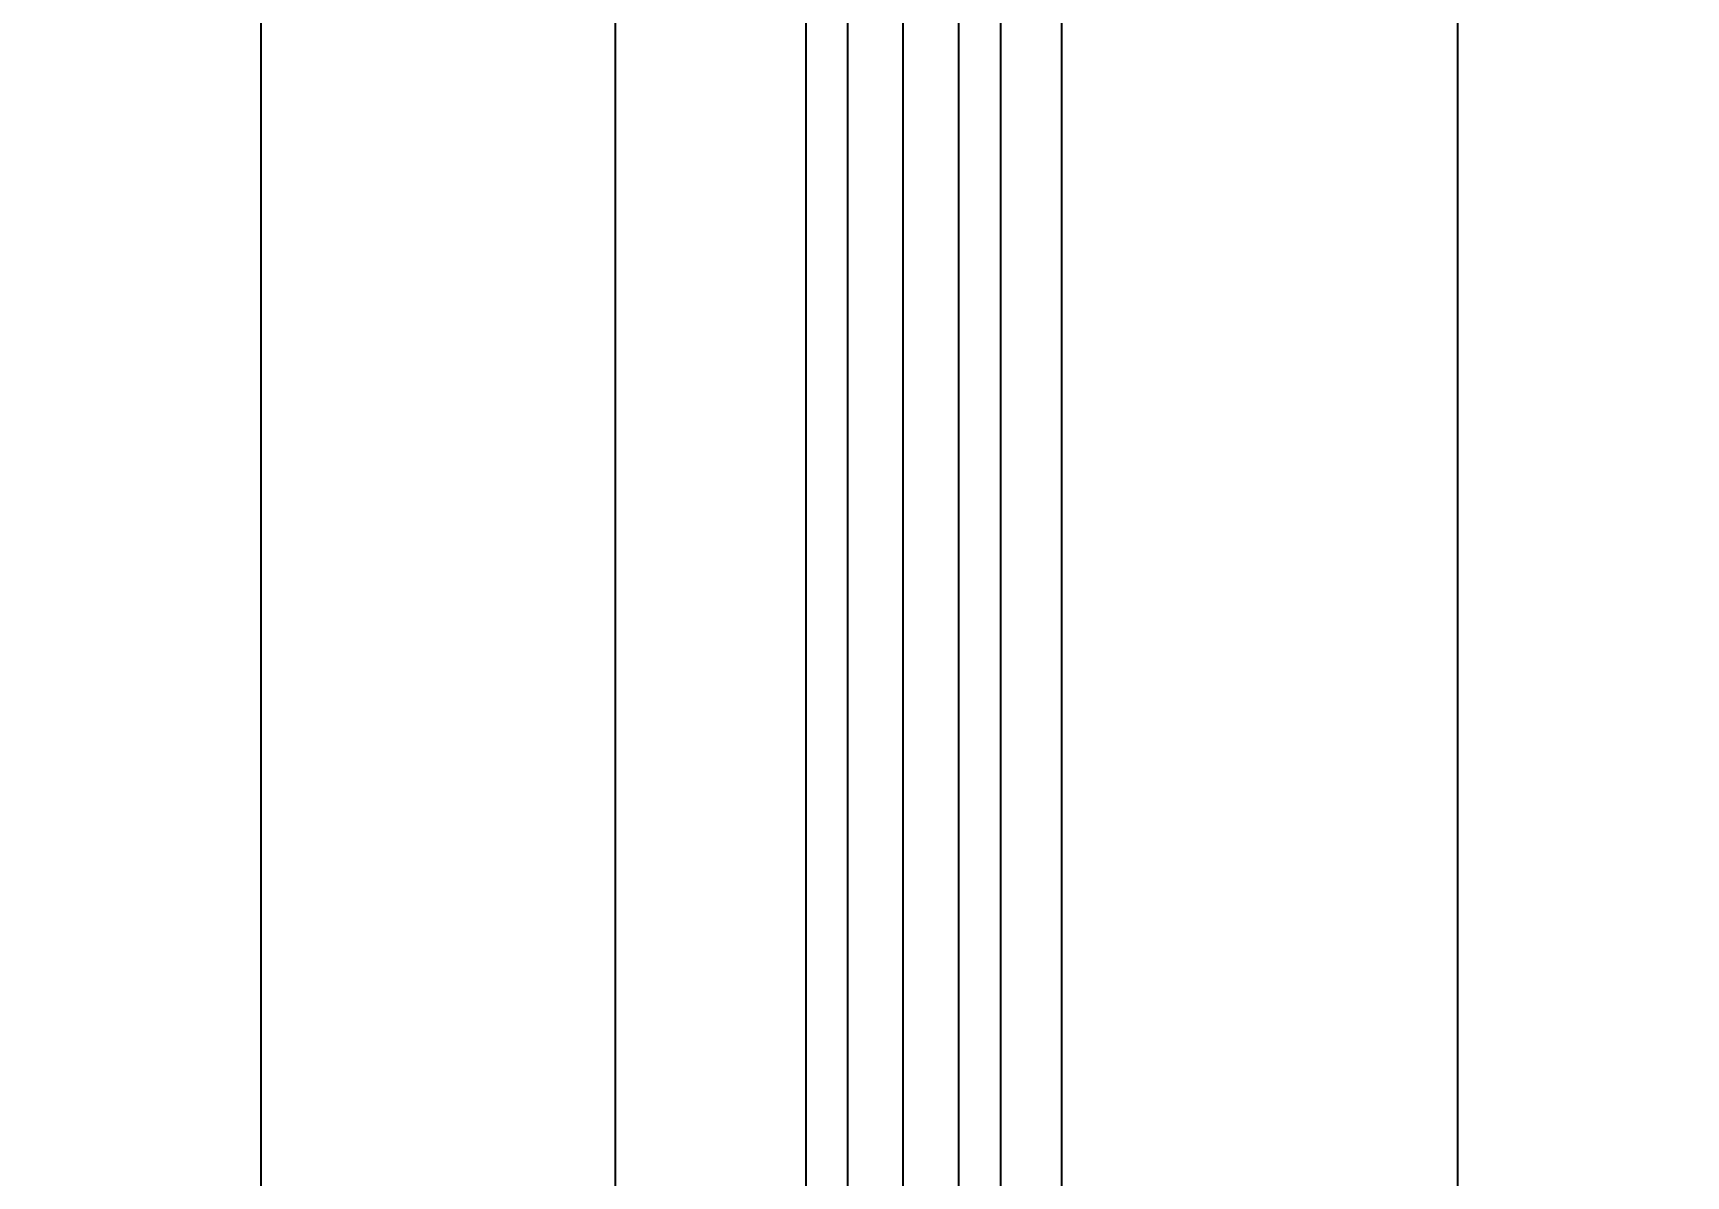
# Model space of a CAD drawing. Header units: millimetres. Extents: x -57981 to -54292, y 3591 to 5422.
# Drawn here: x -55665.4 to -55427.6, y 4152.6 to 4316.9 of the extents above; entities that cross this region are included whole.
import ezdxf

# ---------------------------------------------------------------- set-up
doc = ezdxf.new("R2010")
doc.units = ezdxf.units.MM
doc.styles.get("Standard").update_dxf_attribs({"font": 'arial.ttf'})
doc.dimstyles.new('ÖLÇÜ', dxfattribs={"dimtxt": 50, "dimasz": 20, "dimexe": 1.25, "dimexo": 30, "dimgap": 20, "dimtad": 0, "dimdec": 0, "dimtxsty": 'Standard', "dimcen": 2.5, "dimadec": 1, "dimazin": 0, "dimtfac": 1, "dimtdec": 0, "dimtmove": 0, "dimatfit": 3, "dimfxl": 1, "dimarcsym": 0})

# ---------------------------------------------------------------- blocks, each defined once
blk = doc.blocks.new('*D31')
at = {"color": 0, "lineweight": -2, "transparency": 16777216}
for p, q in [((-55488.86324074179, 5303.198336708561), (-55459.21008652816, 5303.198336708561)), ((-55460.46008652816, 5283.198336708561), (-55460.46008652816, 4738.19151542616)), ((-55460.46008652816, 4008.198336708561), (-55460.46008652816, 4553.205157990961)), ((-55488.86324074085, 3988.198336708562), (-55459.21008652816, 3988.198336708562))]:
    blk.add_line(p, q, dxfattribs=at)
at = {"color": 0, "transparency": 16777216}
for points in [[(-55463.79341986148, 5283.198336708561), (-55457.12675319482, 5283.198336708561), (-55460.46008652816, 5303.198336708561)], [(-55463.79341986148, 4008.198336708561), (-55457.12675319482, 4008.198336708561), (-55460.46008652816, 3988.198336708562)]]:
    blk.add_solid(points, dxfattribs=at)
at = {"layer": 'Defpoints', "color": 0, "transparency": 16777216}
for p in [(-55518.86324074179, 5303.198336708561), (-55460.46008652816, 5303.198336708561), (-55518.86324074085, 3988.198336708562)]:
    blk.add_point(p, dxfattribs=at)
at = {"color": 0, "transparency": 16777216, "insert": (-55460.46008652813, 4645.698336708576), "char_height": 50, "attachment_point": 5, "rotation": 90}
blk.add_mtext('1315', dxfattribs=at)
blk = doc.blocks.new('*D32')
at = {"color": 0, "lineweight": -2, "transparency": 16777216}
for p, q in [((-55610.27275277007, 5264.003421943169), (-55633.85983164806, 5264.003421943169)), ((-55632.60983164806, 5244.003421943167), (-55632.60983164806, 4738.003930160132)), ((-55632.60983164806, 4047.393251473963), (-55632.60983164806, 4553.392743256996)), ((-55610.27275277007, 4027.393251473962), (-55633.85983164806, 4027.393251473962))]:
    blk.add_line(p, q, dxfattribs=at)
at = {"color": 0, "transparency": 16777216}
for points in [[(-55635.94316498139, 5244.003421943167), (-55629.27649831474, 5244.003421943167), (-55632.60983164806, 5264.003421943169)], [(-55635.94316498139, 4047.393251473963), (-55629.27649831474, 4047.393251473963), (-55632.60983164806, 4027.393251473962)]]:
    blk.add_solid(points, dxfattribs=at)
at = {"layer": 'Defpoints', "color": 0, "transparency": 16777216}
for p in [(-55580.27275277007, 5264.003421943169), (-55632.60983164806, 4027.393251473962), (-55580.27275277007, 4027.393251473962)]:
    blk.add_point(p, dxfattribs=at)
at = {"color": 0, "transparency": 16777216, "insert": (-55632.60983164806, 4645.698336708579), "char_height": 50, "attachment_point": 5, "rotation": 90}
blk.add_mtext('1237', dxfattribs=at)
blk = doc.blocks.new('*D25')
at = {"color": 0, "lineweight": -2, "transparency": 16777216}
for p, q in [((-55535.27275273721, 5258.800902836445), (-55539.02275273691, 5258.800902836445)), ((-55540.27275273691, 5248.800902836445), (-55540.27275273691, 4687.505294416612)), ((-55540.27275273691, 4042.595770580684), (-55540.27275273691, 4603.891379000515)), ((-55535.27275273721, 4032.595770580685), (-55539.02275273691, 4032.595770580685))]:
    blk.add_line(p, q, dxfattribs=at)
at = {"color": 0, "transparency": 16777216}
for points in [[(-55541.93941940358, 5248.800902836445), (-55538.60608607026, 5248.800902836445), (-55540.27275273691, 5258.800902836445)], [(-55541.93941940358, 4042.595770580684), (-55538.60608607026, 4042.595770580684), (-55540.27275273691, 4032.595770580685)]]:
    blk.add_solid(points, dxfattribs=at)
at = {"layer": 'Defpoints', "color": 0, "transparency": 16777216}
for p in [(-55540.27275273722, 5258.800902836445), (-55540.27275273722, 4032.595770580685), (-55540.27275273691, 4032.595770580685)]:
    blk.add_point(p, dxfattribs=at)
at = {"color": 0, "transparency": 16777216, "insert": (-55540.2727527369, 4645.698336708579), "char_height": 22, "attachment_point": 5, "rotation": 90, "bg_fill": 3, "box_fill_scale": 1.1, "bg_fill_color": 9, "bg_fill_true_color": 13158600, "bg_fill_transparency": 0}
blk.add_mtext('1226', dxfattribs=at)

msp = doc.modelspace()

# ---------------------------------------------------------------- linework, layer by layer
for p, q in [((-55581.67275273717, 5212.110648937651), (-55581.67275273717, 4079.286024479483)), ((-55554.27275273717, 5212.110648937651), (-55554.27275273717, 4079.286024479483)), ((-55548.27275273718, 5212.110648937651), (-55548.27275273718, 4079.286024479483)), ((-55532.27275273718, 5212.110648937651), (-55532.27275273718, 4079.286024479483)), ((-55526.27275273717, 5212.110648937651), (-55526.27275273717, 4079.286024479483)), ((-55517.47275273719, 5212.110648937651), (-55517.47275273719, 4079.286024479483))]:
    msp.add_line(p, q)

# ---------------------------------------------------------------- dimensions: what is measured, and where the dimension line sits
for base, p1, p2, picture, middle in [((-55460.46008652816, 5303.198336708561), (-55518.86324074082, 3988.19833670856), (-55518.86324074176, 5303.198336708558), '*D31', (-55460.46008652813, 4645.698336708576)), ((-55632.60983164806, 4027.393251473962), (-55580.27275277003, 5264.003421943165), (-55580.27275277003, 4027.393251473959), '*D32', (-55632.60983164806, 4645.698336708579))]:
    dim = msp.add_linear_dim(base=base, p1=p1, p2=p2, angle=90, dimstyle='ÖLÇÜ')
    dim.commit()
    dim.dimension.update_dxf_attribs({"geometry": picture, "text_midpoint": middle})

# ---------------------------------------------------------------- next in the draw order: dimensions: what is measured, and where the dimension line sits
dim = msp.add_linear_dim(base=(-55540.27275273691, 4032.595770580685), p1=(-55540.27275273718, 5258.800902836443), p2=(-55540.27275273718, 4032.595770580683), angle=90, dimstyle='ÖLÇÜ', override={"dimtxt": 22, "dimasz": 10, "dimexo": 5, "dimgap": 10, "dimtfill": 1})
dim.commit()
dim.dimension.update_dxf_attribs({"geometry": '*D25', "text_midpoint": (-55540.2727527369, 4645.698336708579)})

doc.saveas('drawing.dxf')
